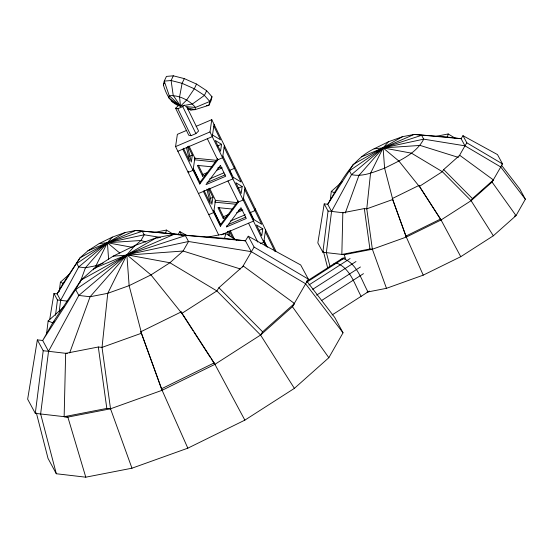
<?xml version="1.0" encoding="UTF-8"?>
<svg xmlns="http://www.w3.org/2000/svg" width="553" height="553" viewBox="0 0 553 553"><rect width="100%" height="100%" fill="white"/><g stroke="black" fill="none" stroke-linecap="round" stroke-linejoin="round"><path stroke-width="0.83" d="M192.997 330.632L181.854 313.392L216.866 290.926L218.912 287.712L243.292 266.034L294.473 303.493L292.426 306.708L260.574 335.035L214.827 364.386L162.133 390.287L110.524 408.798L67.86 417.1L64.141 416.713L65.655 353.353L98.31 347.001L102.028 347.388L141.527 333.217L129.139 285.645L126.858 254.815L135.036 245.421L156.409 237.755L174.084 234.313L224.573 238.371L245.414 240.804L251.269 251.643L305.519 283.703L343.026 332.809L328.848 357.701L294.383 388.365L244.861 420.135L187.826 448.172L131.967 468.204L85.784 477.184L56.309 473.748L48.028 458.416L36.374 412.98M330.023 266.553L326.367 252.61L331.565 211.412L327.715 204.278C340.261 183.541 351.114 159.734 374.125 148.792L383.105 147.914L398.969 161.144L419.292 186.465L442.338 171.679L443.679 169.564L459.723 155.296L493.4 179.946L492.052 182.061L471.094 200.704L440.99 220.018L406.317 237.057L372.363 249.237L344.284 254.698L341.837 254.449L342.832 212.76L364.323 208.578L366.77 208.827L392.761 199.509L384.605 168.202L383.105 147.914L388.489 141.734L402.549 136.688L414.183 134.427L447.405 137.096L461.119 138.692L464.969 145.826L500.672 166.93L525.35 199.232L516.025 215.615L493.338 235.792L460.753 256.696L423.225 275.145L386.471 288.327L366.985 292.122M95.717 268.274L95.987 265.723L107.393 242.739L112.273 237.133L125.033 232.55L135.582 230.504L178.17 234.375L179.849 231.638L187.308 235.723M46.459 334.62L48.146 320.934L64.183 306.666M59.254 291.528L60.395 282.21L69.256 274.329M330.169 200.711L331.309 191.421L342.217 181.723M85.784 477.184L67.86 417.1L35.302 413.354L43.203 350.74L37.348 339.895L42.678 340.468L48.533 351.307L40.632 413.921L56.309 473.748M55.514 315.3L57.443 300.002L53.952 293.532L57.132 293.871L60.63 300.348L59.233 311.387M345.514 258.818L344.284 254.698L322.862 252.237L328.06 211.032L324.21 203.898L327.715 204.278L349.406 170.787L352.973 164.518L402.549 136.688M218.691 235.011L175.571 146.593L177.368 134.331L186.755 130.335M188.331 171.236L188.158 172.405L193.073 170.31L194.87 158.047L188.988 145.978M188.172 146.593L192.326 155.11L191.297 162.112L187.619 146.704M194.393 159.347L194.87 158.047M182.773 149.192L199.764 184.031L200.02 182.276L217.716 158.635M205.771 174.886L202.626 176.227L202.882 174.472L198.354 165.181M265.613 246.002L209.981 131.939L211.778 119.676L196.135 126.333M214.073 124.37L212.276 136.632L177.859 151.287M208.771 188.829L212.926 197.345L211.903 204.354L208.218 188.939M221.566 144.298L220.543 151.308L215.255 140.469L221.566 144.298L217.357 146.089M236.249 204.278L214.91 202.17L215.47 200.29L209.587 188.22M215.47 200.29L213.679 212.552L208.758 214.647M224.373 145.487L222.576 157.75L217.661 159.845L207.354 138.727M203.373 191.428L220.364 226.267L220.619 224.518L238.315 200.877M227.159 216.79L223.225 218.463L223.488 216.714L218.953 207.423M234.672 166.605L234.417 168.361L229.502 170.448M226.606 226.882L240.984 207.672L246.272 218.511L226.606 226.882L226.778 225.714M242.173 186.534L241.143 193.543L235.855 182.704L242.173 186.534L237.956 188.331M244.972 187.723L243.175 199.992L238.26 202.08L227.96 180.962M255.272 208.847L255.016 210.596L250.101 212.691L253.447 219.548M262.772 228.776L261.742 235.785L256.461 224.947L262.772 228.776L259.26 230.269M265.571 229.965L263.774 242.228L260.263 243.721M37.348 339.895L27.65 399.19L35.302 413.354M49.68 319.662L53.952 293.532M324.21 203.898L317.83 242.919L322.862 252.237M206.642 90.699L204.437 95.406L192.451 103.957L180.513 106.148C170.414 103.846 166.142 93.858 163.37 84.941L164.241 81.111L166.446 76.404L173.31 75.816L184.315 78.616L196.515 84.063L206.642 90.699L211.986 96.734L211.115 100.563L208.91 105.277L195.029 109.653L191.068 109.992L187.896 109.183M165.727 232.924L166.446 230.076L172.965 234.037M236.746 240.272L225.783 233.608L224.573 238.371L222.894 238.696M455.416 138.347L448.2 133.964L447.405 137.096L445.753 137.421M80.137 282.355L85.439 267.776L107.393 242.739L125.033 232.55M69.664 352.932L90.091 296.754L126.858 254.815L156.409 237.755L158.103 238.087M345.279 213.009L358.911 175.508L383.105 147.914L414.183 134.427L461.119 138.692L462.972 135.685L497.493 154.598L502.525 163.916L492.052 182.061L516.025 215.615L514.366 216.085M163.37 84.941L164.628 82.252M173.31 75.816L171.105 80.524L173.207 95.358L180.513 106.148L186.603 100.128L194.31 88.777L196.515 84.063M184.315 78.616L182.11 83.33L179.559 96.982L180.513 106.148L171.824 101.399M211.986 96.734L209.781 101.448L208.91 105.277L206.331 105.499M93.457 269.836L94.259 268.309L113.206 256.15L135.036 245.421M57.443 300.002L60.63 300.348L78.706 266.988L107.393 242.739L135.582 230.504L178.17 234.375M43.203 350.74L48.533 351.307L78.809 295.433L126.858 254.815L174.084 234.313L245.414 240.804L248.235 236.228L300.694 264.963L308.339 279.134L292.426 306.708L328.848 357.701M328.06 211.032L331.565 211.412L351.494 174.644L383.105 147.914L421.607 135.291L423.688 139.156L464.969 145.826L466.829 142.819L462.972 135.685M160.384 237.403L144.209 234.79L142.315 231.285L107.393 242.739L80.054 257.802L63.118 283.364L57.132 293.871L80.054 257.802L87.927 250.792L99.243 243.534L112.273 237.133M242.497 267.044L254.09 247.067L248.235 236.228M459.197 155.967L464.969 145.826M294.383 388.365L260.574 335.035L262.62 331.821L294.473 303.493M493.338 235.792L471.094 200.704L472.442 198.589L493.4 179.946M199.764 184.031L217.965 159.713M220.364 226.267L238.564 201.956M186.935 107.137L198.589 131.04L195.914 133.605L190.992 135.699L188.76 135.229L175.598 108.243L178.28 105.678M175.598 108.243L177.831 108.713L182.746 106.618L184.356 105.077M134.31 246.403L140.974 240.479L144.209 234.79L107.393 242.739L99.243 243.534M54.623 321.148L52.701 322.862L42.678 340.468L75.643 289.572L81.063 280.039L94.259 268.309L126.858 254.815L185.359 235.633L188.532 241.495L251.269 251.643M335.595 191.552L334.309 192.693L331.309 191.421M306.473 281.429L343.351 257.774M306.922 282.085L344.782 257.795M308.906 284.982L350.09 258.555M312.659 289.33L355.994 261.528M316.579 295.129L360.452 266.981M321.376 300.659L363.466 273.659M332.077 314.961L369.321 291.065M374.125 148.792L388.489 141.734M423.225 275.145L405.881 236.09L392.326 198.534L418.856 185.49L440.554 219.043L460.753 256.696M187.826 448.172L161.469 388.814L140.863 331.738L181.19 311.92L214.163 362.913L244.861 420.135M405.881 236.09L440.554 219.043M161.469 388.814L214.163 362.913M175.571 146.593L209.981 131.939M189.513 156.305L192.326 155.11M194.615 159.803L215.649 162.036M202.882 174.472L207.603 172.467M217.827 168.112L219.403 167.441M216.783 170.2L222.292 167.849L218.131 167.441M209.677 178.896L223.944 172.812M207.043 182.559L225.14 174.852M198.458 193.522L232.875 178.868L233.131 177.119L222.831 156.001M210.119 198.541L212.926 197.345M223.488 216.714L228.99 214.37M238.433 210.347L240.79 209.345M236.601 212.774L242.11 210.423M230.276 221.131L245.338 214.716M228.437 224.463L245.739 217.094M221.165 234.866L253.474 221.11L253.73 219.354L243.431 198.237M87.927 250.792L107.393 242.739L140.974 240.479L145.812 241.993M361.655 156.796L383.105 147.914L423.688 139.156C415.98 154.149 398.837 160.861 384.605 168.202C374.049 171.872 362.913 177.174 351.494 174.644L349.406 170.787L383.105 147.914L420.121 145.425L458.375 157.411M103.169 263.145L95.987 265.723L85.439 267.776L78.706 266.988L76.812 263.484L107.393 242.739L132.264 247.329M340.676 259.488L343.448 258.652C357.279 263.857 361.524 280.233 367.987 291.922M333.812 263.892L336.583 263.055C350.415 268.26 354.66 284.636 361.123 296.325M435.805 136.377L448.2 133.964M153.734 232.55L166.446 230.076M206.525 237.355L225.783 233.608M341.837 254.449L369.916 248.988L372.363 249.237L386.471 288.327M64.141 416.713L106.812 408.418L110.524 408.798L131.967 468.204M113.206 256.15L183.105 251.027L240.424 268.986M185.518 106.577L195.534 107.441L209.781 101.448L204.437 95.406L194.31 88.777L182.11 83.33L171.105 80.524L164.241 81.111L169.246 95.704L180.513 106.148L168.741 97.909L169.246 95.704C179.013 94.909 189.188 100.176 195.534 107.441L195.029 109.653L186.962 107.704M194.566 158.179L216.755 160.37M212.311 166.868L197.338 165.388L202.626 176.227M215.165 200.414L237.355 202.612M232.91 209.103L217.944 207.624L223.225 218.463M239.567 209.76L242.891 210.092M65.655 353.353L67.141 353.505M331.565 211.412L343.565 212.808M60.63 300.348L67.266 301.115M48.533 351.307L66.872 353.443M187.301 108.616L191.068 109.992M60.395 282.21L63.118 283.364M48.146 320.934L52.701 322.862L81.063 280.039L126.858 254.815L188.532 241.495L183.105 251.027L169.916 262.758L150.962 274.917L129.139 285.645L107.759 293.311L90.091 296.754L78.809 295.433L75.643 289.572L126.858 254.815L169.916 262.758L216.866 290.926L260.574 335.035M466.829 142.819L502.525 163.916M254.09 247.067L308.339 279.134M212.511 134.987L220.502 139.833L213.811 126.119M233.117 177.23L241.108 182.075L224.117 147.236M253.716 219.465L261.707 224.311L244.716 189.479M119.821 253.101L107.393 242.739L108.63 259.475M443.679 169.564L472.442 198.589M471.094 200.704L442.338 171.679L411.439 153.146L383.105 147.914L370.545 173.248L366.77 208.827L372.363 249.237M218.912 287.712L262.62 331.821M181.322 312.728L150.962 274.917L126.858 254.815L107.759 293.311L102.028 347.388L110.524 408.798M501.315 164.988L519.903 189.147L525.35 199.232M306.825 281.18L334.745 317.477L343.026 332.809M440.99 220.018L418.856 185.49M193.923 332.07L210.181 357.203M211.108 358.641L214.827 364.386M179.849 231.638L181.792 235.239M211.778 119.676L275.878 251.083M265.316 231.714L274.882 251.325M264.037 240.479L267.341 247.267M229.868 171.216L231.728 175.024M264.12 241.433L265.972 245.242M248.56 223.205L257.753 242.062M182.746 106.618L195.914 133.605M177.831 108.713L190.992 135.699M230.186 230.456L234.603 239.511M229.377 231.071L232.772 238.039M183.402 148.204L189.72 161.158L186.527 147.775M193.329 168.561L200.02 182.276M204.002 190.439L210.32 203.393L206.926 189.174M213.935 210.797L220.619 224.518M193.377 169.439L198.527 179.995M213.61 210.921L220.232 224.497M392.326 198.534L406.317 237.057M181.19 311.92L181.854 313.392M140.863 331.738L162.133 390.287M323.443 251.504L327.659 267.929M228.824 231.182L229.986 236.048M227.532 231.417L228.527 235.599M364.323 208.578L369.916 248.988M98.31 347.001L106.812 408.418M220.384 165.43L205.999 184.647L225.672 176.269L220.384 165.43"/></g></svg>
